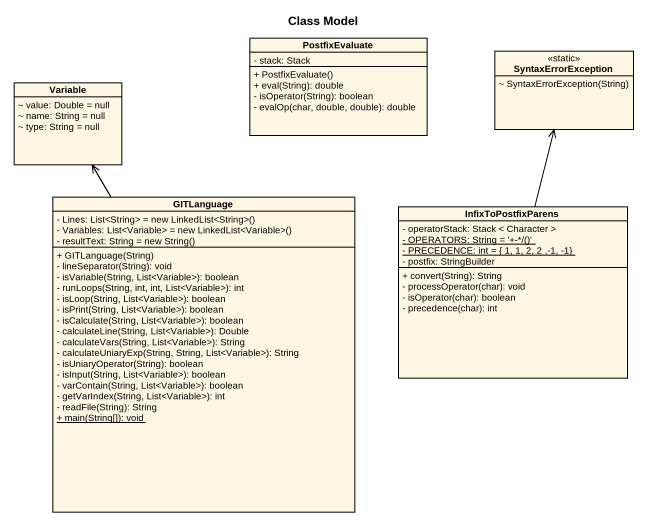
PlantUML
@startuml
title Class Model
hide circle
hide empty members
skinparam classAttributeIconSize 0
class PostfixEvaluate {
  - stack: Stack
  + PostfixEvaluate()
  + eval(String): double
  - isOperator(String): boolean
  - evalOp(char, double, double): double
}
class SyntaxErrorException <<static>> {
  ~ SyntaxErrorException(String)
}
class Variable {
  ~ value: Double = null
  ~ name: String = null
  ~ type: String = null
}
class GITLanguage {
  {field} - Lines: List<String> = new LinkedList<String>()
  {field} - Variables: List<Variable> = new LinkedList<Variable>()
  {field} - resultText: String = new String()
  + GITLanguage(String)
  - lineSeparator(String): void
  - isVariable(String, List<Variable>): boolean
  - runLoops(String, int, int, List<Variable>): int
  - isLoop(String, List<Variable>): boolean
  - isPrint(String, List<Variable>): boolean
  - isCalculate(String, List<Variable>): boolean
  - calculateLine(String, List<Variable>): Double
  - calculateVars(String, List<Variable>): String
  - calculateUniaryExp(String, String, List<Variable>): String
  - isUniaryOperator(String): boolean
  - isInput(String, List<Variable>): boolean
  - varContain(String, List<Variable>): boolean
  - getVarIndex(String, List<Variable>): int
  - readFile(String): String
  {static} + main(String[]): void
}
class InfixToPostfixParens {
  - operatorStack: Stack < Character >
  {static} {field} - OPERATORS: String = '+-*/()'
  {static} - PRECEDENCE: int = { 1, 1, 2, 2 ,-1, -1}
  - postfix: StringBuilder
  + convert(String): String
  - processOperator(char): void
  - isOperator(char): boolean
  - precedence(char): int
}
GITLanguage -up-> Variable
InfixToPostfixParens -up-> SyntaxErrorException
@enduml
